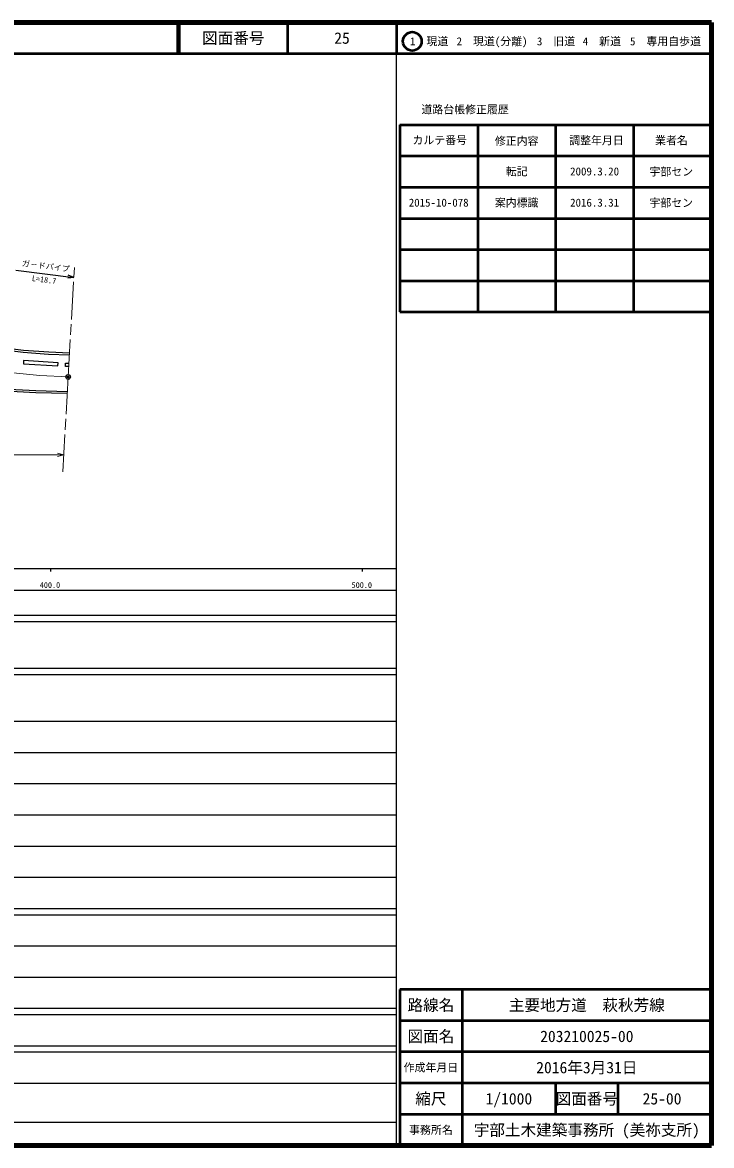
# Model space of a CAD drawing. Units: millimetres, scale not verified. Extents: x 40000 to 680000, y 20000 to 380000.
# Drawn here: x 459020 to 680000, y 20000 to 380000 of the extents above; entities that cross this region are included whole.
import ezdxf
from ezdxf.enums import TextEntityAlignment as Align

# ---------------------------------------------------------------- set-up
doc = ezdxf.new("R2010")
doc.units = ezdxf.units.MM
doc.header["$LTSCALE"] = 1000
doc.header["$PDMODE"] = 32
doc.header["$PDSIZE"] = 500
doc.linetypes.add('CHAIN', pattern=[18.5, 12, -1.5, 3.5, -1.5])
for name, color, linetype, lineweight in [('M-BGD', 7, 'Continuous', 25), ('M-BMK', 2, 'CHAIN', 13), ('M-BMK-SRVR', 3, 'Continuous', 25), ('M-STR-HTXT', 7, 'Continuous', 13), ('M-STR-STRC', 7, 'Continuous', 25), ('M-TTL', 2, 'Continuous', 140), ('M-TTL-BAND', 7, 'Continuous', 25), ('M-TTL-FRAM', 2, 'Continuous', 50), ('M-TTL-LINE', 7, 'Continuous', 50)]:
    doc.layers.add(name, color=color, linetype=linetype, lineweight=lineweight)
doc.layers.add('M-OTRS', color=6, linetype='Continuous')
doc.layers.add('M-TTL-TXT', color=7, linetype='Continuous')
doc.styles.add('@ＭＳ ゴシック', font='')
doc.styles.add('ＭＳ ゴシック', font='')
doc.styles.get('@ＭＳ ゴシック').set_extended_font_data('@MS Gothic')
doc.styles.get('ＭＳ ゴシック').set_extended_font_data('MS Gothic')

msp = doc.modelspace()

# ---------------------------------------------------------------- linework, layer by layer
at = {"layer": 'M-BGD'}
for p, q in [((459386, 271604), (459321, 270623)), ((459321, 270623), (470364, 269892)), ((470429, 270873), (459386, 271604)), ((470364, 269892), (470429, 270873))]:
    msp.add_line(p, q, dxfattribs=at)
for points in [[(382568, 283732), (405061, 281325), (435864, 277829), (459367, 275003), (467455, 274375), (474128, 274122)], [(435787, 277171), (459302, 274343), (467417, 273713), (474103, 273460)], [(473873, 269707), (472866, 269749), (472855, 270828), (473938, 270823)], [(400257, 266431), (431286, 263633), (463286, 261978), (473395, 261717)], [(400211, 265888), (431248, 263089), (463265, 261433), (473381, 261171)]]:
    msp.add_lwpolyline(points, dxfattribs=at)
at = {"layer": 'M-BMK'}
for p, q in [((473680, 266363), (475705, 301454)), ((471925, 235927), (473680, 266363))]:
    msp.add_line(p, q, dxfattribs=at)
msp.add_lwpolyline([(133627, 274795), (174570, 276941), (274435, 282212), (290931, 282874), (306095, 283036), (314994, 282664), (324933, 281987), (336715, 280937), (373213, 277001), (456083, 267662), (464632, 266808), (473680, 266363)], dxfattribs=at)
at = {"layer": 'M-BMK-SRVR'}
msp.add_circle((473680, 266363), 750, dxfattribs=at)
msp.add_point((473680, 266363), dxfattribs=at)
msp.add_point((473680, 266363), dxfattribs=at)
msp.add_point((473680, 266363), dxfattribs=at)
at = {"layer": 'M-OTRS'}
msp.add_point((473680, 266363), dxfattribs=at)
at = {"layer": 'M-STR-HTXT'}
for p, q in [((400166, 241402), (472242, 241434)), ((472242, 241434), (470310, 241951)), ((472242, 241434), (470311, 240916))]:
    msp.add_line(p, q, dxfattribs=at)
at = {"layer": 'M-STR-STRC'}
for p, q in [((456878, 300626), (475521, 298265)), ((475521, 298265), (473669, 299021)), ((475521, 298265), (473539, 297994))]:
    msp.add_line(p, q, dxfattribs=at)
at = {"layer": 'M-TTL'}
for p, q in [((680000, 380000), (40000, 380000)), ((680000, 20000), (680000, 380000)), ((40000, 20000), (680000, 20000))]:
    msp.add_line(p, q, dxfattribs=at)
at = {"layer": 'M-TTL-BAND'}
for p, q in [((579000, 20000), (579000, 370000)), ((40000, 205000), (579000, 205000)), ((468000, 205000), (468000, 204000)), ((568000, 205000), (568000, 204000)), ((68000, 198000), (579000, 198000)), ((40000, 190000), (579000, 190000)), ((40000, 188000), (579000, 188000)), ((40000, 173000), (579000, 173000)), ((40000, 171000), (579000, 171000)), ((40000, 156000), (579000, 156000)), ((46000, 146000), (579000, 146000)), ((52000, 136000), (579000, 136000)), ((46000, 126000), (579000, 126000)), ((52000, 116000), (579000, 116000)), ((46000, 106000), (579000, 106000)), ((40000, 96000), (579000, 96000)), ((40000, 94000), (579000, 94000)), ((49000, 84000), (579000, 84000)), ((40000, 74000), (579000, 74000)), ((40000, 64000), (579000, 64000)), ((40000, 62000), (579000, 62000)), ((40000, 52000), (579000, 52000)), ((40000, 50000), (579000, 50000)), ((40000, 40000), (579000, 40000)), ((68000, 27500), (579000, 27500))]:
    msp.add_line(p, q, dxfattribs=at)
at = {"layer": 'M-TTL-FRAM'}
for p, q in [((580000, 347197), (580000, 287197)), ((580000, 347197), (680000, 347197)), ((580000, 287197), (680000, 287197)), ((680000, 70000), (580000, 70000)), ((580000, 70000), (580000, 20000))]:
    msp.add_line(p, q, dxfattribs=at)
at = {"layer": 'M-TTL-LINE'}
for p, q in [((508747, 380000), (508747, 370000)), ((509247, 380000), (509247, 370000)), ((543997, 380000), (543997, 370000)), ((579000, 380000), (579000, 370000)), ((40000, 370000), (680000, 370000)), ((605000, 347197), (605000, 287197)), ((630000, 347197), (630000, 287197)), ((655000, 347197), (655000, 287197)), ((580000, 337197), (680000, 337197)), ((580000, 327197), (680000, 327197)), ((580000, 317197), (680000, 317197)), ((580000, 307197), (680000, 307197)), ((580000, 297197), (680000, 297197)), ((600000, 70000), (600000, 20000)), ((680000, 60000), (580000, 60000)), ((680000, 50000), (580000, 50000)), ((680000, 40000), (580000, 40000)), ((630000, 40000), (630000, 30000)), ((650000, 40000), (650000, 30000)), ((680000, 30000), (580000, 30000))]:
    msp.add_line(p, q, dxfattribs=at)
msp.add_circle((584031, 373958), 3000, dxfattribs=at)

# ---------------------------------------------------------------- texts
at = {"layer": 'M-STR-STRC', "style": 'ＭＳ ゴシック'}
msp.add_text('ガ－ドパイプ', height=1833, rotation=352.784, dxfattribs=at).set_placement((466325, 300437), align=Align.BOTTOM_CENTER)
at = {"layer": 'M-STR-STRC', "style": '@ＭＳ ゴシック'}
msp.add_text('L=18.7', height=1833, rotation=352.784, dxfattribs=at).set_placement((466074, 298453), align=Align.TOP_CENTER)
at = {"layer": 'M-TTL-BAND', "style": 'ＭＳ ゴシック'}
for s, p in [('400.0', (467844, 198195)), ('500.0', (567844, 198195))]:
    msp.add_text(s, height=1833, dxfattribs=at).set_placement(p, align=Align.BOTTOM_CENTER)
at = {"layer": 'M-TTL-TXT', "style": 'ＭＳ ゴシック'}
for s, height, p in [('図面番号', 3666, (526622, 375000)), ('25', 3666, (561497, 375000)), ('1\u3000現道', 2566, (589448, 373958)), ('2\u3000現道(分離)', 2566, (609619, 373958)), ('3\u3000旧道', 2566, (630121, 373958)), ('4\u3000新道', 2566, (644824, 373958)), ('5\u3000専用自歩道', 2566, (665228, 373958)), ('道路台帳修正履歴', 2566, (600968, 352113)), ('カルテ番号', 2566, (592839, 342277)), ('修正内容', 2566, (617509, 342023)), ('調整年月日', 2566, (643089, 342197)), ('業者名', 2566, (667134, 342197)), ('転記', 2566, (617500, 332245)), ('2009.3.20', 2566, (642500, 332245)), ('宇部セン', 2566, (667077, 332189)), ('2015-10-078', 2566, (592500, 322245)), ('案内標識', 2566, (617500, 322245)), ('2016.3.31', 2566, (642500, 322245)), ('宇部セン', 2566, (667077, 322189)), ('路線名', 3666, (590000, 65000)), ('路線名', 3666, (590000, 65000)), ('主要地方道\u3000萩秋芳線', 3666, (640000, 65000)), ('図面名', 3666, (590000, 55000)), ('図面名', 3666, (590000, 55000)), ('203210025-00', 3666, (640000, 55000)), ('2016年3月31日', 3666, (640000, 45000)), ('作成年月日', 2566, (590000, 45000)), ('作成年月日', 2566, (590000, 45000)), ('縮尺', 3666, (590000, 35000)), ('縮尺', 3666, (590000, 35000)), ('1/1000', 3666, (615000, 35000)), ('図面番号', 3666, (640000, 35000)), ('図面番号', 3666, (640000, 35000)), ('25-00', 3666, (664125, 35000)), ('事務所名', 2566, (590000, 25000)), ('事務所名', 2566, (590000, 25000)), ('宇部土木建築事務所 (美祢支所)', 3666, (640000, 25000))]:
    msp.add_text(s, height=height, dxfattribs=at).set_placement(p, align=Align.MIDDLE_CENTER)

doc.saveas('drawing.dxf')
